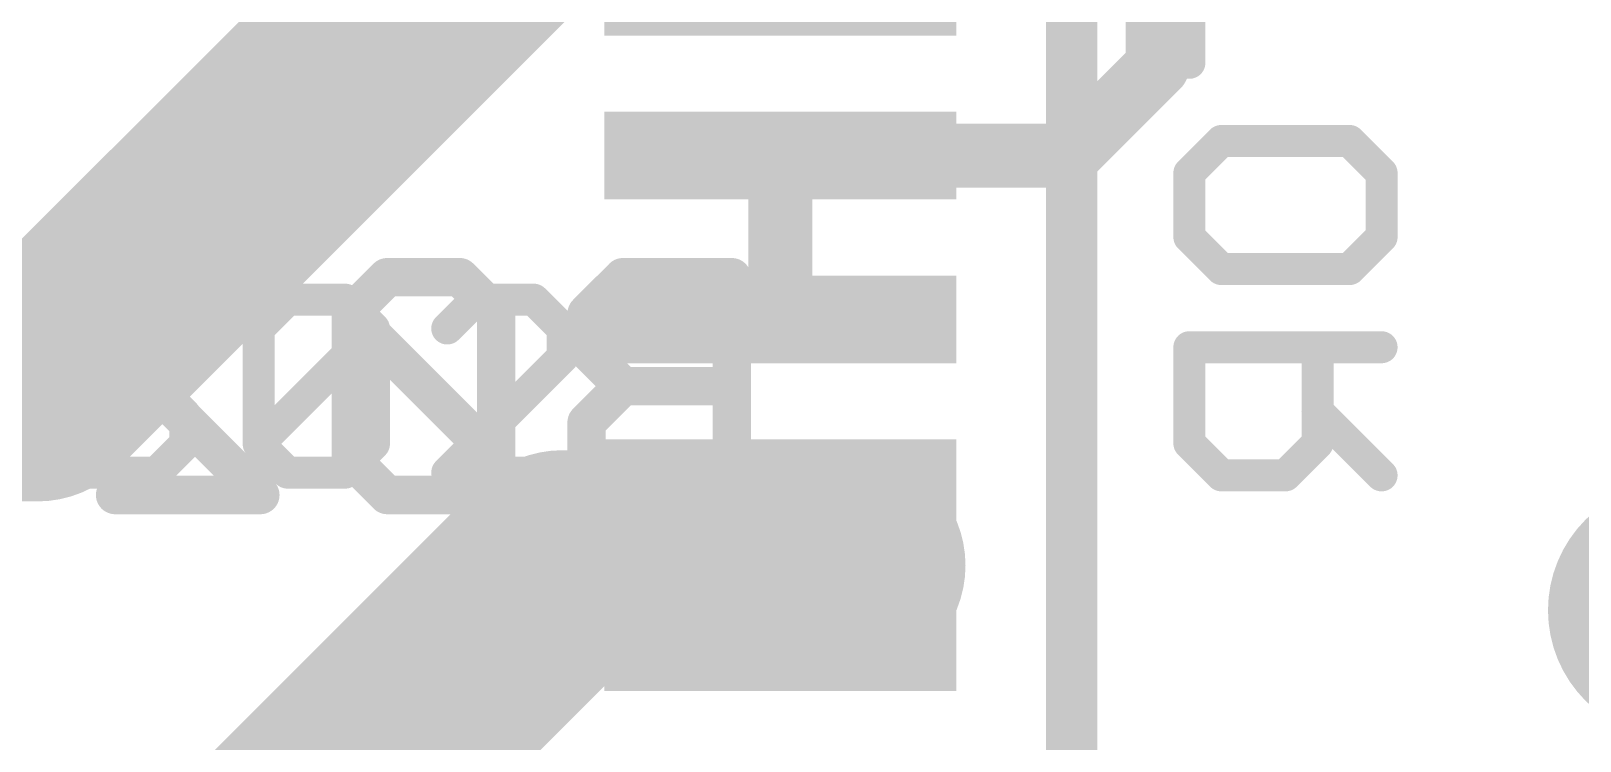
# Model space of a CAD drawing. Extents: x -39 to 68, y -16 to 20.
# Drawn here: x 3.53 to 9.68, y 4.94 to 7.76 of the extents above; entities that cross this region are included whole.
import ezdxf

# ---------------------------------------------------------------- set-up
doc = ezdxf.new("R2010")
doc.units = 0
for name, color, linetype in [('1', 12, 'CONTINUOUS'), ('18', 110, 'CONTINUOUS'), ('21', 41, 'CONTINUOUS'), ('22', 40, 'CONTINUOUS')]:
    doc.layers.add(name, color=color, linetype=linetype)

# ---------------------------------------------------------------- blocks, each defined once
blk = doc.blocks.new('RECT')
blk.add_solid([(-0.5, -0.5), (0.5, -0.5), (-0.5, 0.5), (0.5, 0.5)])
blk = doc.blocks.new('ROUNDV')
at = {"const_width": 0.5}
blk.add_lwpolyline([(0, -0.25, 1), (0, 0.25, 1), (0, -0.25)], format="xyb", dxfattribs=at)

msp = doc.modelspace()

# ---------------------------------------------------------------- linework, layer by layer
at = {"layer": '1'}
for points, const_width in [([(8.001, 7.62), (8.001, 10.033)], 0.254), ([(3.556, 6.35), (5.4356, 8.2296)], 0.9144), ([(7.646, 7.265), (8.001, 7.62)], 0.254), ([(6.504, 6.615), (6.504, 7.265)], 0.254), ([(6.504, 7.265), (7.646, 7.265)], 0.254), ([(2.54, 6.35), (3.556, 6.35)], 0.9144), ([(3.81, 3.81), (5.6388, 5.6388)], 0.9144), ([(5.6388, 5.6388), (6.35, 5.6388)], 0.9144), ([(6.35, 5.6388), (6.7818, 5.6388)], 0.9144), ([(6.504, 5.7928), (6.504, 5.965)], 0.254), ([(6.35, 5.6388), (6.504, 5.7928)], 0.254), ([(6.35, 5.6388), (6.504, 5.4848)], 0.254), ([(6.504, 5.4848), (6.504, 5.315)], 0.254)]:
    msp.add_lwpolyline(points, dxfattribs=dict(at, const_width=const_width))
for points, const_width in [([(8.0459, 7.5751, 1), (7.9561, 7.6649)], 0.127), ([(7.9375, 7.62, 1), (8.0645, 7.62)], 0.127), ([(6.5675, 7.265, 1), (6.4405, 7.265)], 0.127), ([(6.504, 7.3285, 1), (6.504, 7.2015)], 0.127), ([(7.646, 7.2015, 1), (7.646, 7.3285)], 0.127), ([(7.6011, 7.3099, 1), (7.6909, 7.2201)], 0.127), ([(3.556, 6.1214, 1), (3.556, 6.5786)], 0.4572), ([(3.3944, 6.5116, 1), (3.7176, 6.1884)], 0.4572), ([(6.4405, 6.615, 1), (6.5675, 6.615)], 0.127), ([(5.6388, 5.8674, 1), (5.6388, 5.4102)], 0.4572), ([(5.8004, 5.4772, 1), (5.4772, 5.8004)], 0.4572), ([(6.35, 5.8674, 1), (6.35, 5.4102)], 0.4572), ([(6.35, 5.4102, 1), (6.35, 5.8674)], 0.4572), ([(6.5675, 5.965, 1), (6.4405, 5.965)], 0.127), ([(6.7818, 5.4102, 1), (6.7818, 5.8674)], 0.4572), ([(6.5489, 5.7479, 1), (6.4591, 5.8377)], 0.127), ([(6.4405, 5.7928, 1), (6.5675, 5.7928)], 0.127), ([(6.3949, 5.6837, 1), (6.3051, 5.5939)], 0.127), ([(6.3051, 5.6837, 1), (6.3949, 5.5939)], 0.127), ([(6.5675, 5.4848, 1), (6.4405, 5.4848)], 0.127), ([(6.4591, 5.4399, 1), (6.5489, 5.5297)], 0.127), ([(6.4405, 5.315, 1), (6.5675, 5.315)], 0.127)]:
    msp.add_lwpolyline(points, format="xyb", dxfattribs=dict(at, const_width=const_width))
at = {"layer": '21'}
for points, const_width in [([(7.66, 4.64), (7.66, 13.14)], 0.2032), ([(3.6857, 6.0071), (3.6857, 6.6935)], 0.127), ([(3.6857, 6.6935), (4.0288, 6.6935)], 0.127), ([(4.0288, 6.6935), (4.1432, 6.5791)], 0.127), ([(4.4341, 6.5791), (4.5485, 6.6935)], 0.127), ([(4.5485, 6.6935), (4.7773, 6.6935)], 0.127), ([(4.7773, 6.6935), (4.8917, 6.5791)], 0.127), ([(5.2969, 6.6935), (5.1825, 6.5791)], 0.127), ([(5.5257, 6.6935), (5.2969, 6.6935)], 0.127), ([(5.6401, 6.5791), (5.5257, 6.6935)], 0.127), ([(4.1432, 6.5791), (4.1432, 6.4647)], 0.127), ([(4.4341, 6.1215), (4.4341, 6.5791)], 0.127), ([(4.4341, 6.1215), (4.8917, 6.5791)], 0.127), ([(4.8917, 6.5791), (4.8917, 6.1215)], 0.127), ([(5.6401, 6.4647), (5.6401, 6.5791)], 0.127), ([(4.1432, 6.4647), (4.0288, 6.3503)], 0.127), ([(5.1825, 6.0071), (5.6401, 6.4647)], 0.127), ([(3.6857, 6.3503), (4.0288, 6.3503)], 0.127), ([(4.0288, 6.3503), (4.1432, 6.2359)], 0.127), ([(4.1432, 6.2359), (4.1432, 6.1215)], 0.127), ([(4.1432, 6.1215), (4.0288, 6.0071)], 0.127), ([(4.5485, 6.0071), (4.4341, 6.1215)], 0.127), ([(4.8917, 6.1215), (4.7773, 6.0071)], 0.127), ([(4.0288, 6.0071), (3.6857, 6.0071)], 0.127), ([(4.7773, 6.0071), (4.5485, 6.0071)], 0.127), ([(5.6401, 6.0071), (5.1825, 6.0071)], 0.127)]:
    msp.add_lwpolyline(points, dxfattribs=dict(at, const_width=const_width))
at = {"layer": '21', "const_width": 0.0635}
for points in [[(3.7174, 6.6935, 1), (3.6539, 6.6935)], [(3.6857, 6.7252, 1), (3.6857, 6.6617)], [(4.0513, 6.7159, 1), (4.0064, 6.671)], [(4.0288, 6.6617, 1), (4.0288, 6.7252)], [(4.5485, 6.7252, 1), (4.5485, 6.6617)], [(4.5709, 6.671, 1), (4.526, 6.7159)], [(4.7997, 6.7159, 1), (4.7548, 6.671)], [(4.7773, 6.6617, 1), (4.7773, 6.7252)], [(5.2969, 6.7252, 1), (5.2969, 6.6617)], [(5.3193, 6.671, 1), (5.2744, 6.7159)], [(5.5481, 6.7159, 1), (5.5032, 6.671)], [(5.5257, 6.6617, 1), (5.5257, 6.7252)], [(4.175, 6.5791, 1), (4.1115, 6.5791)], [(4.4658, 6.5791, 1), (4.4023, 6.5791)], [(4.9234, 6.5791, 1), (4.8599, 6.5791)], [(4.9141, 6.5566, 1), (4.8692, 6.6015)], [(5.6718, 6.5791, 1), (5.6083, 6.5791)], [(4.1208, 6.5566, 1), (4.1657, 6.6015)], [(4.4116, 6.6015, 1), (4.4565, 6.5566)], [(4.8692, 6.5566, 1), (4.9141, 6.6015)], [(5.16, 6.6015, 1), (5.2049, 6.5566)], [(5.6176, 6.5566, 1), (5.6625, 6.6015)], [(4.1657, 6.4422, 1), (4.1208, 6.4871)], [(5.6625, 6.4422, 1), (5.6176, 6.4871)], [(4.1115, 6.4647, 1), (4.175, 6.4647)], [(5.6083, 6.4647, 1), (5.6718, 6.4647)], [(3.6857, 6.382, 1), (3.6857, 6.3185)], [(4.0513, 6.3727, 1), (4.0064, 6.3278)], [(4.0064, 6.3727, 1), (4.0513, 6.3278)], [(4.0288, 6.3185, 1), (4.0288, 6.382)], [(4.175, 6.2359, 1), (4.1115, 6.2359)], [(4.1208, 6.2134, 1), (4.1657, 6.2583)], [(4.1115, 6.1215, 1), (4.175, 6.1215)], [(4.1657, 6.099, 1), (4.1208, 6.1439)], [(4.4565, 6.1439, 1), (4.4116, 6.099)], [(4.4116, 6.1439, 1), (4.4565, 6.099)], [(4.4023, 6.1215, 1), (4.4658, 6.1215)], [(4.8599, 6.1215, 1), (4.9234, 6.1215)], [(4.9141, 6.099, 1), (4.8692, 6.1439)], [(3.6539, 6.0071, 1), (3.7174, 6.0071)], [(3.6857, 6.0389, 1), (3.6857, 5.9754)], [(4.0064, 6.0296, 1), (4.0513, 5.9846)], [(4.0288, 5.9754, 1), (4.0288, 6.0389)], [(4.5485, 6.0389, 1), (4.5485, 5.9754)], [(4.526, 5.9846, 1), (4.5709, 6.0296)], [(4.7548, 6.0296, 1), (4.7997, 5.9846)], [(4.7773, 5.9754, 1), (4.7773, 6.0389)], [(5.16, 6.0296, 1), (5.2049, 5.9846)], [(5.1825, 6.0389, 1), (5.1825, 5.9754)], [(5.6401, 5.9754, 1), (5.6401, 6.0389)]]:
    msp.add_lwpolyline(points, format="xyb", dxfattribs=at)
at = {"layer": '22'}
for points, const_width in [([(8.1273, 8.1418), (8.1273, 7.6334)], 0.127), ([(8.1273, 7.1962), (8.2545, 7.3233)], 0.127), ([(8.2545, 7.3233), (8.7629, 7.3233)], 0.127), ([(8.7629, 7.3233), (8.89, 7.1962)], 0.127), ([(8.1273, 6.9419), (8.1273, 7.1962)], 0.127), ([(8.89, 7.1962), (8.89, 6.9419)], 0.127), ([(8.2545, 6.8148), (8.1273, 6.9419)], 0.127), ([(8.89, 6.9419), (8.7629, 6.8148)], 0.127), ([(3.8645, 6.6385), (4.0086, 6.7825)], 0.1524), ([(4.0086, 6.7825), (4.2967, 6.7825)], 0.1524), ([(4.2967, 6.7825), (4.4407, 6.6385)], 0.1524), ([(4.9441, 6.7825), (4.8, 6.6385)], 0.1524), ([(5.2322, 6.7825), (4.9441, 6.7825)], 0.1524), ([(5.3762, 6.6385), (5.2322, 6.7825)], 0.1524), ([(5.8796, 6.7825), (5.7355, 6.6385)], 0.1524), ([(6.3118, 6.7825), (5.8796, 6.7825)], 0.1524), ([(6.3118, 5.9182), (6.3118, 6.7825)], 0.1524), ([(8.7629, 6.8148), (8.2545, 6.8148)], 0.127), ([(3.8645, 6.4944), (3.8645, 6.6385)], 0.1524), ([(4.8, 6.6385), (4.8, 6.0623)], 0.1524), ([(5.3762, 6.0623), (4.8, 6.6385)], 0.1524), ([(5.3762, 6.0623), (5.3762, 6.6385)], 0.1524), ([(5.7355, 6.6385), (5.7355, 6.4944)], 0.1524), ([(4.4407, 5.9182), (3.8645, 6.4944)], 0.1524), ([(5.7355, 6.4944), (5.8796, 6.3504)], 0.1524), ([(8.89, 6.5047), (8.1273, 6.5047)], 0.127), ([(8.1273, 6.5047), (8.1273, 6.1234)], 0.127), ([(8.6358, 6.1234), (8.6358, 6.5047)], 0.127), ([(5.8796, 6.3504), (5.7355, 6.2063)], 0.1524), ([(6.3118, 6.3504), (5.8796, 6.3504)], 0.1524), ([(5.7355, 6.2063), (5.7355, 6.0623)], 0.1524), ([(8.6358, 6.2505), (8.89, 5.9963)], 0.127), ([(8.1273, 6.1234), (8.2545, 5.9963)], 0.127), ([(8.5087, 5.9963), (8.6358, 6.1234)], 0.127), ([(4.8, 6.0623), (4.9441, 5.9182)], 0.1524), ([(5.2322, 5.9182), (5.3762, 6.0623)], 0.1524), ([(5.7355, 6.0623), (5.8796, 5.9182)], 0.1524), ([(8.2545, 5.9963), (8.5087, 5.9963)], 0.127), ([(3.8645, 5.9182), (4.4407, 5.9182)], 0.1524), ([(4.9441, 5.9182), (5.2322, 5.9182)], 0.1524), ([(5.8796, 5.9182), (6.3118, 5.9182)], 0.1524)]:
    msp.add_lwpolyline(points, dxfattribs=dict(at, const_width=const_width))
for points, const_width in [([(8.0956, 7.6334, 1), (8.1591, 7.6334)], 0.0635), ([(8.2545, 7.355, 1), (8.2545, 7.2915)], 0.0635), ([(8.2769, 7.3008, 1), (8.232, 7.3457)], 0.0635), ([(8.7853, 7.3457, 1), (8.7404, 7.3008)], 0.0635), ([(8.7629, 7.2915, 1), (8.7629, 7.355)], 0.0635), ([(8.1591, 7.1962, 1), (8.0956, 7.1962)], 0.0635), ([(8.9218, 7.1962, 1), (8.8582, 7.1962)], 0.0635), ([(8.1049, 7.2186, 1), (8.1498, 7.1737)], 0.0635), ([(8.8675, 7.1737, 1), (8.9125, 7.2186)], 0.0635), ([(8.0956, 6.9419, 1), (8.1591, 6.9419)], 0.0635), ([(8.1498, 6.9644, 1), (8.1049, 6.9195)], 0.0635), ([(8.8582, 6.9419, 1), (8.9218, 6.9419)], 0.0635), ([(8.9125, 6.9195, 1), (8.8675, 6.9644)], 0.0635), ([(4.0086, 6.8206, 1), (4.0086, 6.7444)], 0.0762), ([(4.0355, 6.7556, 1), (3.9816, 6.8095)], 0.0762), ([(4.3236, 6.8095, 1), (4.2697, 6.7556)], 0.0762), ([(4.2967, 6.7444, 1), (4.2967, 6.8206)], 0.0762), ([(4.9441, 6.8206, 1), (4.9441, 6.7444)], 0.0762), ([(4.971, 6.7556, 1), (4.9171, 6.8095)], 0.0762), ([(5.2591, 6.8095, 1), (5.2052, 6.7556)], 0.0762), ([(5.2322, 6.7444, 1), (5.2322, 6.8206)], 0.0762), ([(5.8796, 6.8206, 1), (5.8796, 6.7444)], 0.0762), ([(5.9065, 6.7556, 1), (5.8526, 6.8095)], 0.0762), ([(6.3499, 6.7825, 1), (6.2737, 6.7825)], 0.0762), ([(6.3118, 6.7444, 1), (6.3118, 6.8206)], 0.0762), ([(8.2545, 6.8466, 1), (8.2545, 6.7831)], 0.0635), ([(8.232, 6.7924, 1), (8.2769, 6.8373)], 0.0635), ([(8.7404, 6.8373, 1), (8.7853, 6.7924)], 0.0635), ([(8.7629, 6.7831, 1), (8.7629, 6.8466)], 0.0635), ([(3.9026, 6.6385, 1), (3.8264, 6.6385)], 0.0762), ([(3.8376, 6.6654, 1), (3.8914, 6.6115)], 0.0762), ([(4.4138, 6.6115, 1), (4.4677, 6.6654)], 0.0762), ([(4.8381, 6.6385, 1), (4.7619, 6.6385)], 0.0762), ([(4.827, 6.6654, 1), (4.7731, 6.6115)], 0.0762), ([(4.7731, 6.6654, 1), (4.827, 6.6115)], 0.0762), ([(5.4143, 6.6385, 1), (5.3381, 6.6385)], 0.0762), ([(5.3493, 6.6115, 1), (5.4032, 6.6654)], 0.0762), ([(5.7736, 6.6385, 1), (5.6974, 6.6385)], 0.0762), ([(5.7086, 6.6654, 1), (5.7625, 6.6115)], 0.0762), ([(3.8914, 6.5214, 1), (3.8376, 6.4675)], 0.0762), ([(3.8264, 6.4944, 1), (3.9026, 6.4944)], 0.0762), ([(5.7625, 6.5214, 1), (5.7086, 6.4675)], 0.0762), ([(5.6974, 6.4944, 1), (5.7736, 6.4944)], 0.0762), ([(8.1273, 6.5364, 1), (8.1273, 6.4729)], 0.0635), ([(8.1591, 6.5047, 1), (8.0956, 6.5047)], 0.0635), ([(8.6675, 6.5047, 1), (8.604, 6.5047)], 0.0635), ([(8.89, 6.4729, 1), (8.89, 6.5364)], 0.0635), ([(5.8796, 6.3885, 1), (5.8796, 6.3123)], 0.0762), ([(5.9065, 6.3234, 1), (5.8526, 6.3773)], 0.0762), ([(5.8526, 6.3234, 1), (5.9065, 6.3773)], 0.0762), ([(6.3118, 6.3123, 1), (6.3118, 6.3885)], 0.0762), ([(5.7736, 6.2063, 1), (5.6974, 6.2063)], 0.0762), ([(5.7086, 6.2333, 1), (5.7625, 6.1794)], 0.0762), ([(8.6582, 6.2729, 1), (8.6133, 6.228)], 0.0635), ([(8.0956, 6.1234, 1), (8.1591, 6.1234)], 0.0635), ([(8.1498, 6.1458, 1), (8.1049, 6.1009)], 0.0635), ([(8.604, 6.1234, 1), (8.6675, 6.1234)], 0.0635), ([(8.6582, 6.1009, 1), (8.6133, 6.1458)], 0.0635), ([(4.827, 6.0892, 1), (4.7731, 6.0353)], 0.0762), ([(4.7619, 6.0623, 1), (4.8381, 6.0623)], 0.0762), ([(5.3381, 6.0623, 1), (5.4143, 6.0623)], 0.0762), ([(5.4032, 6.0353, 1), (5.3493, 6.0892)], 0.0762), ([(5.3493, 6.0353, 1), (5.4032, 6.0892)], 0.0762), ([(5.7625, 6.0892, 1), (5.7086, 6.0353)], 0.0762), ([(5.6974, 6.0623, 1), (5.7736, 6.0623)], 0.0762), ([(8.2545, 6.028, 1), (8.2545, 5.9645)], 0.0635), ([(8.232, 5.9738, 1), (8.2769, 6.0187)], 0.0635), ([(8.4862, 6.0187, 1), (8.5311, 5.9738)], 0.0635), ([(8.5087, 5.9645, 1), (8.5087, 6.028)], 0.0635), ([(8.8675, 5.9738, 1), (8.9125, 6.0187)], 0.0635), ([(3.8645, 5.9563, 1), (3.8645, 5.8801)], 0.0762), ([(4.4138, 5.8913, 1), (4.4677, 5.9451)], 0.0762), ([(4.4407, 5.8801, 1), (4.4407, 5.9563)], 0.0762), ([(4.9441, 5.9563, 1), (4.9441, 5.8801)], 0.0762), ([(4.9171, 5.8913, 1), (4.971, 5.9451)], 0.0762), ([(5.2052, 5.9451, 1), (5.2591, 5.8913)], 0.0762), ([(5.2322, 5.8801, 1), (5.2322, 5.9563)], 0.0762), ([(5.8796, 5.9563, 1), (5.8796, 5.8801)], 0.0762), ([(5.8526, 5.8913, 1), (5.9065, 5.9451)], 0.0762), ([(6.3118, 5.8801, 1), (6.3118, 5.9563)], 0.0762), ([(6.2737, 5.9182, 1), (6.3499, 5.9182)], 0.0762)]:
    msp.add_lwpolyline(points, format="xyb", dxfattribs=dict(at, const_width=const_width))

# ---------------------------------------------------------------- block references
at = {"layer": '1', "xscale": 0.348, "yscale": 1.397, "rotation": 270}
for p in [(6.504, 7.915), (6.504, 7.265), (6.504, 6.615), (6.504, 5.965), (6.504, 5.315)]:
    msp.add_blockref('RECT', p, dxfattribs=at)
at = {"layer": '18', "xscale": 1.016, "yscale": 1.016}
msp.add_blockref('ROUNDV', (10.0584, 5.461), dxfattribs=at)
msp.add_blockref('ROUNDV', (10.0584, 5.461), dxfattribs=at)

doc.saveas('drawing.dxf')
